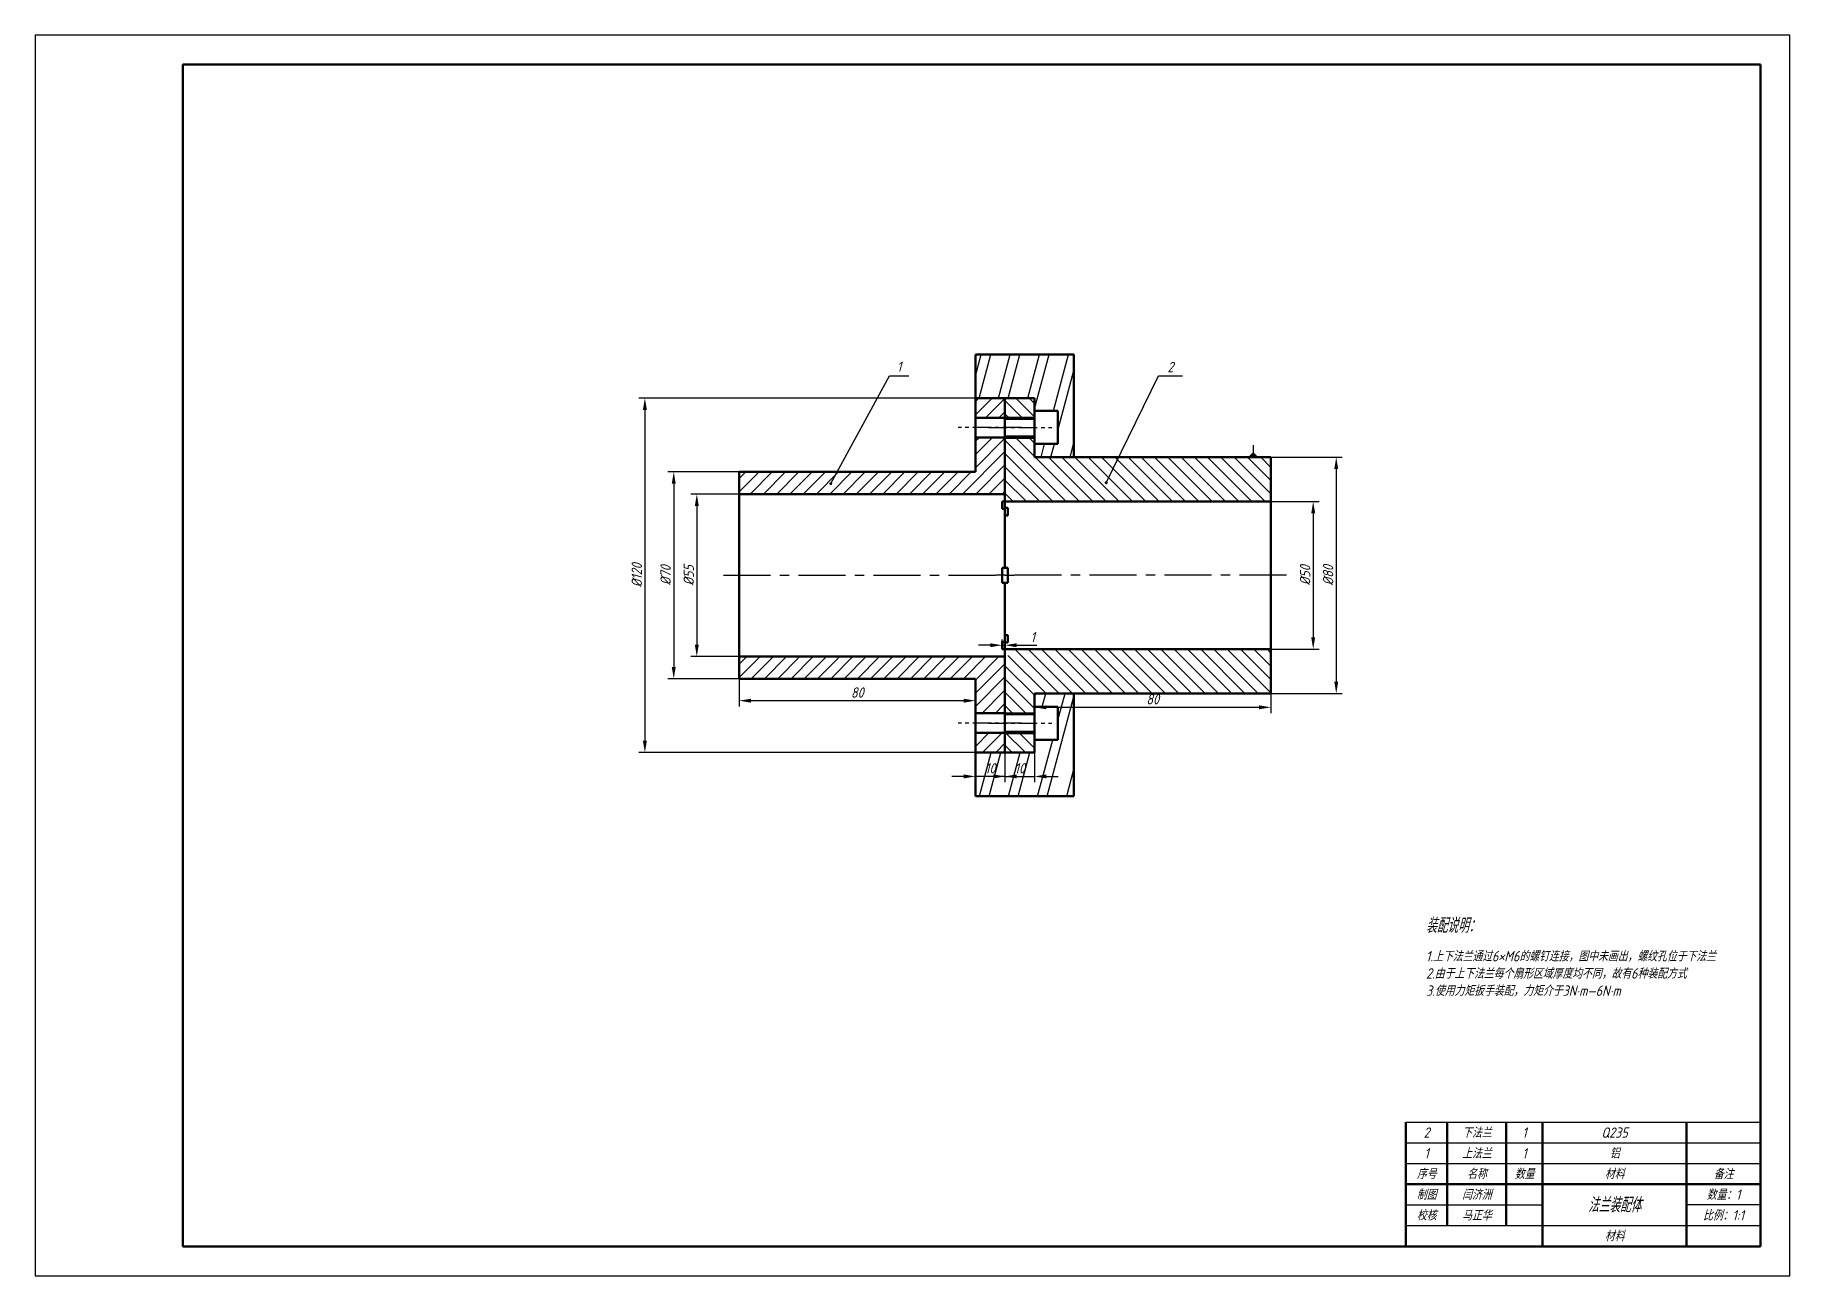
# Model space of a CAD drawing. Header units: millimetres. Extents: x 0 to 594, y 0 to 420.
import ezdxf

# ---------------------------------------------------------------- set-up
doc = ezdxf.new("R2010")
doc.units = ezdxf.units.MM
doc.header["$LTSCALE"] = 0.5
doc.linetypes.add('CENTER', pattern=[50.8, 31.75, -6.35, 6.35, -6.35])
doc.linetypes.add('CENTERX2', pattern=[20.32, 12.7, -2.54, 2.54, -2.54])
for name, color, linetype, lineweight in [('剖面线', 3, 'Continuous', 25), ('尺寸标注', 7, 'Continuous', 25), ('文字标注', 7, 'Continuous', 25), ('点画线', 1, 'CENTER', 25), ('粗实线', 7, 'Continuous', 50), ('细实线', 131, 'Continuous', 25)]:
    doc.layers.add(name, color=color, linetype=linetype, lineweight=lineweight)
doc.styles.add('国标汉字3.5', font='gbeitc.shx', dxfattribs={"height": 3.5, "bigfont": 'gbcbig.shx'})
doc.dimstyles.new('国标尺寸', dxfattribs={"dimtxt": 3.5, "dimasz": 4, "dimexe": 2, "dimexo": 0, "dimgap": 1, "dimtad": 1, "dimtoh": 1, "dimdec": 0, "dimdsep": 46, "dimtxsty": '国标汉字3.5', "dimcen": 3.5, "dimaunit": 1, "dimadec": 0, "dimazin": 1, "dimtfac": 1, "dimtdec": 0, "dimtmove": 0, "dimatfit": 3, "dimfxl": 1, "dimarcsym": 2})

# ---------------------------------------------------------------- blocks, each defined once
blk = doc.blocks.new('*D14')
at = {"layer": 'Defpoints', "color": 0, "transparency": 16777216}
for p in [(418.31, 277.14), (418.31, 197.14), (440.44, 197.14)]:
    blk.add_point(p, dxfattribs=at)
at = {"layer": '尺寸标注', "color": 0, "lineweight": -2, "transparency": 16777216}
for p, q in [((418.31, 277.14), (442.44, 277.14)), ((440.44, 273.14), (440.44, 201.14)), ((418.31, 197.14), (442.44, 197.14))]:
    blk.add_line(p, q, dxfattribs=at)
at = {"layer": '尺寸标注', "color": 0, "transparency": 16777216}
for points in [[(439.78, 273.14), (441.11, 273.14), (440.44, 277.14)], [(439.78, 201.14), (441.11, 201.14), (440.44, 197.14)]]:
    blk.add_solid(points, dxfattribs=at)
at = {"layer": '尺寸标注', "color": 0, "transparency": 16777216, "insert": (437.69, 237.14), "char_height": 3.5, "attachment_point": 5, "rotation": 90, "style": '国标汉字3.5'}
blk.add_mtext('%%C80', dxfattribs=at)
blk = doc.blocks.new('*D15')
at = {"layer": 'Defpoints', "color": 0, "transparency": 16777216}
for p in [(418.31, 262.14), (418.31, 212.14), (432.64, 212.14)]:
    blk.add_point(p, dxfattribs=at)
at = {"layer": '尺寸标注', "color": 0, "lineweight": -2, "transparency": 16777216}
for p, q in [((418.31, 262.14), (434.64, 262.14)), ((432.64, 258.14), (432.64, 216.14)), ((418.31, 212.14), (434.64, 212.14))]:
    blk.add_line(p, q, dxfattribs=at)
at = {"layer": '尺寸标注', "color": 0, "transparency": 16777216}
for points in [[(431.97, 258.14), (433.31, 258.14), (432.64, 262.14)], [(431.97, 216.14), (433.31, 216.14), (432.64, 212.14)]]:
    blk.add_solid(points, dxfattribs=at)
at = {"layer": '尺寸标注', "color": 0, "transparency": 16777216, "insert": (429.89, 237.14), "char_height": 3.5, "attachment_point": 5, "rotation": 90, "style": '国标汉字3.5'}
blk.add_mtext('%%C50', dxfattribs=at)
blk = doc.blocks.new('*D16')
at = {"layer": 'Defpoints', "color": 0, "transparency": 16777216}
for p in [(338.31, 197.14), (418.31, 197.14), (418.31, 192.46)]:
    blk.add_point(p, dxfattribs=at)
at = {"layer": '尺寸标注', "color": 0, "lineweight": -2, "transparency": 16777216}
for p, q in [((338.31, 197.14), (338.31, 190.46)), ((418.31, 197.14), (418.31, 190.46)), ((342.31, 192.46), (414.31, 192.46))]:
    blk.add_line(p, q, dxfattribs=at)
at = {"layer": '尺寸标注', "color": 0, "transparency": 16777216}
for points in [[(342.31, 193.12), (342.31, 191.79), (338.31, 192.46)], [(414.31, 193.12), (414.31, 191.79), (418.31, 192.46)]]:
    blk.add_solid(points, dxfattribs=at)
at = {"layer": '尺寸标注', "color": 0, "transparency": 16777216, "insert": (378.31, 195.21), "char_height": 3.5, "attachment_point": 5, "style": '国标汉字3.5'}
blk.add_mtext('80', dxfattribs=at)
blk = doc.blocks.new('*D17')
at = {"layer": 'Defpoints', "color": 0, "transparency": 16777216}
for p in [(328.31, 177.14), (338.31, 177.14), (338.31, 169.07)]:
    blk.add_point(p, dxfattribs=at)
at = {"layer": '尺寸标注', "color": 0, "lineweight": -2, "transparency": 16777216}
for p, q in [((328.31, 177.14), (328.31, 167.07)), ((338.31, 177.14), (338.31, 167.07)), ((324.31, 169.07), (320.31, 169.07)), ((328.31, 169.07), (338.31, 169.07)), ((342.31, 169.07), (346.31, 169.07))]:
    blk.add_line(p, q, dxfattribs=at)
at = {"layer": '尺寸标注', "color": 0, "transparency": 16777216}
for points in [[(324.31, 169.74), (324.31, 168.4), (328.31, 169.07)], [(342.31, 169.74), (342.31, 168.4), (338.31, 169.07)]]:
    blk.add_solid(points, dxfattribs=at)
at = {"layer": '尺寸标注', "color": 0, "transparency": 16777216, "insert": (333.31, 171.82), "char_height": 3.5, "attachment_point": 5, "style": '国标汉字3.5'}
blk.add_mtext('10', dxfattribs=at)
blk = doc.blocks.new('*D25')
at = {"layer": 'Defpoints', "color": 0, "transparency": 16777216}
for p in [(238.31, 272.14), (216.18, 202.14), (238.31, 202.14)]:
    blk.add_point(p, dxfattribs=at)
at = {"layer": '尺寸标注', "color": 0, "lineweight": -2, "transparency": 16777216}
for p, q in [((238.31, 272.14), (214.18, 272.14)), ((216.18, 268.14), (216.18, 206.14)), ((238.31, 202.14), (214.18, 202.14))]:
    blk.add_line(p, q, dxfattribs=at)
at = {"layer": '尺寸标注', "color": 0, "transparency": 16777216}
for points in [[(215.51, 268.14), (216.85, 268.14), (216.18, 272.14)], [(215.51, 206.14), (216.85, 206.14), (216.18, 202.14)]]:
    blk.add_solid(points, dxfattribs=at)
at = {"layer": '尺寸标注', "color": 0, "transparency": 16777216, "insert": (213.43, 237.14), "char_height": 3.5, "attachment_point": 5, "rotation": 90, "style": '国标汉字3.5'}
blk.add_mtext('%%C70', dxfattribs=at)
blk = doc.blocks.new('*D26')
at = {"layer": 'Defpoints', "color": 0, "transparency": 16777216}
for p in [(238.31, 264.64), (223.99, 209.64), (238.31, 209.64)]:
    blk.add_point(p, dxfattribs=at)
at = {"layer": '尺寸标注', "color": 0, "lineweight": -2, "transparency": 16777216}
for p, q in [((238.31, 264.64), (221.99, 264.64)), ((223.99, 260.64), (223.99, 213.64)), ((238.31, 209.64), (221.99, 209.64))]:
    blk.add_line(p, q, dxfattribs=at)
at = {"layer": '尺寸标注', "color": 0, "transparency": 16777216}
for points in [[(223.32, 260.64), (224.65, 260.64), (223.99, 264.64)], [(223.32, 213.64), (224.65, 213.64), (223.99, 209.64)]]:
    blk.add_solid(points, dxfattribs=at)
at = {"layer": '尺寸标注', "color": 0, "transparency": 16777216, "insert": (221.24, 237.14), "char_height": 3.5, "attachment_point": 5, "rotation": 90, "style": '国标汉字3.5'}
blk.add_mtext('%%C55', dxfattribs=at)
blk = doc.blocks.new('*D27')
at = {"layer": 'Defpoints', "color": 0, "transparency": 16777216}
for p in [(238.31, 202.14), (318.31, 202.14), (238.31, 194.71)]:
    blk.add_point(p, dxfattribs=at)
at = {"layer": '尺寸标注', "color": 0, "lineweight": -2, "transparency": 16777216}
for p, q in [((238.31, 202.14), (238.31, 192.71)), ((318.31, 202.14), (318.31, 192.71)), ((314.31, 194.71), (242.31, 194.71))]:
    blk.add_line(p, q, dxfattribs=at)
at = {"layer": '尺寸标注', "color": 0, "transparency": 16777216}
for points in [[(242.31, 195.37), (242.31, 194.04), (238.31, 194.71)], [(314.31, 195.37), (314.31, 194.04), (318.31, 194.71)]]:
    blk.add_solid(points, dxfattribs=at)
at = {"layer": '尺寸标注', "color": 0, "transparency": 16777216, "insert": (278.31, 197.46), "char_height": 3.5, "attachment_point": 5, "style": '国标汉字3.5'}
blk.add_mtext('80', dxfattribs=at)
blk = doc.blocks.new('*D28')
at = {"layer": 'Defpoints', "color": 0, "transparency": 16777216}
for p in [(327.31, 213.42), (328.31, 213.47), (328.31, 213.42)]:
    blk.add_point(p, dxfattribs=at)
at = {"layer": '尺寸标注', "color": 0, "lineweight": -2, "transparency": 16777216}
for p, q in [((327.31, 213.42), (327.31, 215.47)), ((328.31, 213.42), (328.31, 215.47)), ((323.31, 213.47), (319.31, 213.47)), ((327.31, 213.47), (328.31, 213.47)), ((332.31, 213.47), (339.04, 213.47))]:
    blk.add_line(p, q, dxfattribs=at)
at = {"layer": '尺寸标注', "color": 0, "transparency": 16777216}
for points in [[(323.31, 214.14), (323.31, 212.81), (327.31, 213.47)], [(332.31, 214.14), (332.31, 212.81), (328.31, 213.47)]]:
    blk.add_solid(points, dxfattribs=at)
at = {"layer": '尺寸标注', "color": 0, "transparency": 16777216, "insert": (337.68, 216.22), "char_height": 3.5, "attachment_point": 5, "style": '国标汉字3.5'}
blk.add_mtext('1', dxfattribs=at)
blk = doc.blocks.new('*D29')
at = {"layer": 'Defpoints', "color": 0, "transparency": 16777216}
for p in [(318.31, 177.14), (328.31, 177.14), (318.31, 169.07)]:
    blk.add_point(p, dxfattribs=at)
at = {"layer": '尺寸标注', "color": 0, "lineweight": -2, "transparency": 16777216}
for p, q in [((318.31, 177.14), (318.31, 167.07)), ((328.31, 177.14), (328.31, 167.07)), ((314.31, 169.07), (310.31, 169.07)), ((328.31, 169.07), (318.31, 169.07)), ((332.31, 169.07), (336.31, 169.07))]:
    blk.add_line(p, q, dxfattribs=at)
at = {"layer": '尺寸标注', "color": 0, "transparency": 16777216}
for points in [[(314.31, 169.74), (314.31, 168.4), (318.31, 169.07)], [(332.31, 169.74), (332.31, 168.4), (328.31, 169.07)]]:
    blk.add_solid(points, dxfattribs=at)
at = {"layer": '尺寸标注', "color": 0, "transparency": 16777216, "insert": (323.31, 171.82), "char_height": 3.5, "attachment_point": 5, "style": '国标汉字3.5'}
blk.add_mtext('10', dxfattribs=at)
blk = doc.blocks.new('*D30')
at = {"layer": 'Defpoints', "color": 0, "transparency": 16777216}
for p in [(318.31, 297.14), (206.42, 177.14), (318.31, 177.14)]:
    blk.add_point(p, dxfattribs=at)
at = {"layer": '尺寸标注', "color": 0, "lineweight": -2, "transparency": 16777216}
for p, q in [((318.31, 297.14), (204.42, 297.14)), ((206.42, 293.14), (206.42, 181.14)), ((318.31, 177.14), (204.42, 177.14))]:
    blk.add_line(p, q, dxfattribs=at)
at = {"layer": '尺寸标注', "color": 0, "transparency": 16777216}
for points in [[(205.75, 293.14), (207.08, 293.14), (206.42, 297.14)], [(205.75, 181.14), (207.08, 181.14), (206.42, 177.14)]]:
    blk.add_solid(points, dxfattribs=at)
at = {"layer": '尺寸标注', "color": 0, "transparency": 16777216, "insert": (203.67, 237.14), "char_height": 3.5, "attachment_point": 5, "rotation": 90, "style": '国标汉字3.5'}
blk.add_mtext('%%C120', dxfattribs=at)

msp = doc.modelspace()

# ---------------------------------------------------------------- hatches: boundary and pattern name
at = {"layer": '剖面线'}
h = msp.add_hatch(dxfattribs=at)
h.set_pattern_fill('ANSI32', color=256, angle=30)
h.paths.add_polyline_path([(351.66, 311.87), (318.31, 311.87), (318.31, 297.14), (328.31, 297.14), (338.31, 297.14), (338.31, 292.77), (346.23, 292.77), (346.23, 281.7), (338.31, 281.7), (338.31, 277.14), (351.66, 277.14)])
h = msp.add_hatch(dxfattribs=at)
h.set_pattern_fill('ANSI31', color=256)
h.set_pattern_definition([(45, (291.3264, 48.9958), (-2.245064, 2.245064), [])])
h.paths.add_polyline_path([(328.31, 290.44), (328.31, 297.14), (318.31, 297.14), (318.31, 290.44)])
h.paths.add_polyline_path([(318.31, 272.14), (238.31, 272.14), (238.31, 264.64), (328.31, 264.64), (328.31, 283.84), (318.31, 283.84)])
h.paths.add_polyline_path([(318.31, 202.14), (318.31, 190.14), (328.31, 190.14), (328.31, 209.64), (238.31, 209.64), (238.31, 202.14)])
h.paths.add_polyline_path([(318.31, 184.14), (318.31, 177.14), (328.31, 177.14), (328.31, 184.14)])
h = msp.add_hatch(dxfattribs=at)
h.set_pattern_fill('ANSI31', color=256, angle=90)
h.set_pattern_definition([(135, (104.1867, 48.9958), (-2.245064, -2.245064), [])])
h.paths.add_polyline_path([(418.31, 277.14), (328.31, 277.14), (328.31, 262.14), (418.31, 262.14), (418.31, 264.64)])
h.paths.add_polyline_path([(338.31, 284.14), (328.31, 284.14), (328.31, 277.14), (338.31, 277.14)])
h.paths.add_polyline_path([(338.31, 297.14), (328.31, 297.14), (328.31, 290.14), (338.31, 290.14)])
h.paths.add_polyline_path([(418.31, 209.64), (418.31, 212.14), (329.31, 212.14), (329.31, 209.64), (328.31, 209.64), (328.31, 197.14), (418.31, 197.14)])
h.paths.add_polyline_path([(338.31, 197.14), (328.31, 197.14), (328.31, 190.14), (338.31, 190.14)])
h.paths.add_polyline_path([(338.31, 184.14), (328.31, 184.14), (328.31, 177.14), (338.31, 177.14)])
h = msp.add_hatch(dxfattribs=at)
h.set_pattern_fill('ANSI32', color=256, angle=30)
h.paths.add_polyline_path([(351.66, 162.4), (318.31, 162.4), (318.31, 177.14), (328.31, 177.14), (338.31, 177.14), (338.31, 181.51), (346.23, 181.51), (346.23, 192.58), (338.31, 192.58), (338.31, 197.14), (351.66, 197.14)])
at = {"layer": '尺寸标注'}
h = msp.add_hatch(color=256, dxfattribs=at)
h.dxf.hatch_style = 1
h.paths.add_polyline_path([(410.82, 277.14), (413.77, 277.14), (412.31, 278.63)])

# ---------------------------------------------------------------- linework, layer by layer
for p, q in [((412.31, 281.14), (412.31, 278.63)), ((412.31, 278.63), (410.82, 277.14)), ((410.82, 277.14), (413.77, 277.14)), ((412.31, 278.63), (413.77, 277.14))]:
    msp.add_line(p, q, dxfattribs=at)
at = {"layer": '点画线', "linetype": 'CENTERX2'}
for p, q in [((333.89, 287.14), (312.47, 287.14)), ((322.74, 287.14), (344.16, 287.14)), ((333.89, 187.14), (312.47, 187.14)), ((322.74, 187.14), (344.16, 187.14))]:
    msp.add_line(p, q, dxfattribs=at)
at = {"layer": '点画线'}
for p, q in [((233.02, 237.14), (332.02, 237.14)), ((423.6, 237.14), (324.6, 237.14))]:
    msp.add_line(p, q, dxfattribs=at)
at = {"layer": '粗实线'}
for p, q in [((584, 410), (50, 410)), ((50, 410), (50, 10)), ((584, 10), (584, 410)), ((318.31, 297.14), (318.31, 311.87)), ((318.31, 311.87), (351.66, 311.87)), ((351.66, 311.87), (351.66, 277.14)), ((328.31, 297.14), (318.31, 297.14)), ((318.31, 297.14), (318.31, 272.14)), ((328.31, 239.64), (328.31, 297.14)), ((328.31, 297.14), (338.31, 297.14)), ((328.31, 239.64), (328.31, 297.14)), ((338.31, 297.14), (338.31, 277.14)), ((346.23, 292.77), (338.31, 292.77)), ((346.23, 281.7), (346.23, 292.77)), ((328.31, 290.44), (318.31, 290.44)), ((318.31, 290.14), (318.31, 284.14)), ((328.31, 287.14), (328.31, 290.14)), ((328.31, 290.14), (338.31, 290.14)), ((328.31, 287.14), (328.31, 290.14)), ((328.31, 239.64), (328.31, 287.14)), ((328.31, 239.64), (328.31, 287.14)), ((338.31, 290.14), (338.31, 284.14)), ((318.31, 283.84), (328.31, 283.84)), ((338.31, 284.14), (328.31, 284.14)), ((338.31, 281.7), (338.31, 281.7)), ((338.31, 281.7), (346.23, 281.7)), ((338.31, 277.14), (418.31, 277.14)), ((418.31, 277.14), (418.31, 264.64)), ((318.31, 272.14), (238.31, 272.14)), ((238.31, 272.14), (238.31, 264.64)), ((238.31, 264.64), (328.31, 264.64)), ((238.31, 264.64), (238.31, 237.14)), ((328.31, 262.1), (327.31, 262.1)), ((327.31, 262.1), (327.31, 259.6)), ((418.31, 262.14), (328.31, 262.14)), ((418.31, 264.64), (418.31, 237.14)), ((327.31, 259.6), (328.31, 259.6)), ((328.31, 259.93), (329.31, 259.93)), ((329.31, 257.43), (328.31, 257.43)), ((329.31, 259.93), (329.31, 257.43)), ((328.31, 239.64), (327.31, 239.64)), ((327.31, 239.64), (327.31, 237.14)), ((328.31, 239.64), (329.31, 239.64)), ((329.31, 239.64), (329.31, 237.14)), ((238.31, 209.64), (238.31, 237.14)), ((327.31, 234.64), (327.31, 237.14)), ((328.31, 234.64), (327.31, 234.64)), ((328.31, 234.64), (328.31, 177.14)), ((328.31, 234.64), (328.31, 187.14)), ((328.31, 234.64), (329.31, 234.64)), ((328.31, 234.64), (328.31, 177.14)), ((328.31, 234.64), (328.31, 187.14)), ((329.31, 234.64), (329.31, 237.14)), ((418.31, 209.64), (418.31, 237.14)), ((327.31, 212.17), (327.31, 214.67)), ((327.31, 214.67), (328.31, 214.67)), ((328.31, 216.85), (329.31, 216.85)), ((329.31, 214.35), (328.31, 214.35)), ((329.31, 216.85), (329.31, 214.35)), ((238.31, 202.14), (238.31, 209.64)), ((238.31, 209.64), (328.31, 209.64)), ((328.31, 212.17), (327.31, 212.17)), ((418.31, 212.14), (328.31, 212.14)), ((418.31, 197.14), (418.31, 209.64)), ((318.31, 202.14), (238.31, 202.14)), ((318.31, 177.14), (318.31, 202.14)), ((338.31, 177.14), (338.31, 197.14)), ((338.31, 197.14), (418.31, 197.14)), ((351.66, 162.4), (351.66, 197.14)), ((318.31, 184.14), (318.31, 190.14)), ((318.34, 190.44), (328.34, 190.44)), ((338.31, 190.14), (328.31, 190.14)), ((338.31, 192.58), (346.23, 192.58)), ((338.31, 184.14), (338.31, 190.14)), ((346.23, 192.58), (346.23, 181.51)), ((328.31, 187.14), (328.31, 184.14)), ((328.31, 187.14), (328.31, 184.14)), ((328.31, 183.84), (318.31, 183.84)), ((328.31, 184.14), (338.31, 184.14)), ((346.23, 181.51), (338.31, 181.51)), ((328.31, 177.14), (318.31, 177.14)), ((318.31, 177.14), (318.31, 162.4)), ((328.31, 177.14), (338.31, 177.14)), ((318.31, 162.4), (351.66, 162.4)), ((464, 45), (464, 52)), ((478, 45), (478, 52)), ((498, 45), (498, 52)), ((510.29, 45), (510.29, 52)), ((559, 45), (559, 52)), ((464, 31), (464, 45)), ((478, 31), (478, 45)), ((498, 31), (498, 45)), ((510.29, 31), (510.29, 45)), ((559, 31), (559, 45)), ((584, 31), (464, 31)), ((464, 31), (464, 10)), ((478, 31), (478, 17)), ((498, 31), (498, 17)), ((510.29, 31), (510.29, 10)), ((559, 31), (559, 10)), ((584, 10), (584, 31)), ((50, 10), (584, 10))]:
    msp.add_line(p, q, dxfattribs=at)
at = {"layer": '细实线'}
for p, q in [((594, 420), (0, 420)), ((0, 420), (0, 0)), ((594, 0), (594, 420)), ((328.3, 290.63), (338.31, 290.63)), ((328.3, 283.57), (338.31, 283.57)), ((328.3, 190.63), (338.31, 190.63)), ((328.3, 183.57), (338.31, 183.57)), ((464, 52), (584, 52)), ((464, 45), (584, 45)), ((464, 38), (584, 38)), ((464, 24), (510, 24)), ((584, 24), (559, 24)), ((584, 17), (464, 17)), ((0, 0), (594, 0))]:
    msp.add_line(p, q, dxfattribs=at)

# ---------------------------------------------------------------- texts
at = {"layer": '文字标注', "style": '国标汉字3.5'}
for s, width, insert, char_height, attachment_point in [('1', 6.4922, (292.49, 307.76), 3.5, 5), ('2', 8.1438, (384.32, 307.65), 3.5, 5), ('装配说明：', 45.6743, (470.81, 121.12), 5, 1), ('1.上下法兰通过6×M6的螺钉连接，图中未画出，螺纹孔位于下法兰\\P2.由于上下法兰每个扇形区域厚度均不同，故有6种装配方式\\P3.使用力矩扳手装配，力矩介于3N·m—6N·m', 93.7915, (470.81, 109.96), 3.5, 1), ('2', 14, (471, 48.5), 3.5, 5), ('下法兰', 20, (488, 48.5), 3.5, 5), ('1', 12.2872, (504.14, 48.5), 3.5, 5), ('Q235', 48.7128, (534.64, 48.5), 3.5, 5), ('1', 14, (471, 41.5), 3.5, 5), ('上法兰', 20, (488, 41.5), 3.5, 5), ('1', 12.2872, (504.14, 41.5), 3.5, 5), ('铝', 48.7128, (534.64, 41.5), 3.5, 5), ('序号', 14, (471, 34.5), 3.5, 5), ('名称', 20, (488, 34.5), 3.5, 5), ('数量', 12.2872, (504.14, 34.5), 3.5, 5), ('材料', 48.7128, (534.64, 34.5), 3.5, 5), ('备注', 25, (571.5, 34.5), 3.5, 5), ('\\pxqc;制图', 14, (471, 27.5), 3.5, 5), ('闫济洲', 20, (488, 27.5), 3.5, 5), ('法兰装配体', 48.7128, (534.64, 24), 5, 5), ('数量：1', 25, (571.5, 27.5), 3.5, 5), ('校核', 14, (471, 20.5), 3.5, 5), ('马正华', 20, (488, 20.5), 3.5, 5), ('比例：1:1', 25, (571.5, 20.5), 3.5, 5), ('材料', 48.7128, (534.64, 13.5), 3.5, 5)]:
    msp.add_mtext_dynamic_manual_height_columns(s, width=width, gutter_width=17.5, heights=[0], dxfattribs=dict(at, insert=insert, char_height=char_height, attachment_point=attachment_point))

# ---------------------------------------------------------------- dimensions: what is measured, and where the dimension line sits
at = {"layer": '尺寸标注'}
for base, p1, p2, picture, middle in [((206.42, 177.14), (318.31, 297.14), (318.31, 177.14), '*D30', (203.67, 237.14)), ((440.44, 197.14), (418.31, 277.14), (418.31, 197.14), '*D14', (437.69, 237.14)), ((216.18, 202.14), (238.31, 272.14), (238.31, 202.14), '*D25', (213.43, 237.14)), ((223.99, 209.64), (238.31, 264.64), (238.31, 209.64), '*D26', (221.24, 237.14)), ((432.64, 212.14), (418.31, 262.14), (418.31, 212.14), '*D15', (429.89, 237.14))]:
    dim = msp.add_linear_dim(base=base, p1=p1, p2=p2, angle=90, text='%%C<>', dimstyle='国标尺寸', dxfattribs=at)
    dim.commit()
    dim.dimension.update_dxf_attribs({"geometry": picture, "text_midpoint": middle})
for base, p1, p2, picture, middle in [((328.31, 213.47), (327.31, 213.42), (328.31, 213.42), '*D28', (337.68, 216.22)), ((238.31, 194.71), (318.31, 202.14), (238.31, 202.14), '*D27', (278.31, 197.46)), ((318.31, 169.07), (328.31, 177.14), (318.31, 177.14), '*D29', (323.31, 171.82))]:
    dim = msp.add_linear_dim(base=base, p1=p1, p2=p2, angle=180, dimstyle='国标尺寸', dxfattribs=at)
    dim.commit()
    dim.dimension.update_dxf_attribs({"geometry": picture, "text_midpoint": middle})
dim = msp.add_linear_dim(base=(418.31, 192.46), p1=(338.31, 197.14), p2=(418.31, 197.14), dimstyle='国标尺寸', dxfattribs=at)
dim.commit()
dim.dimension.update_dxf_attribs({"geometry": '*D16', "text_midpoint": (378.31, 192.46), "dimtype": 160})
dim = msp.add_linear_dim(base=(338.31, 169.07), p1=(328.31, 177.14), p2=(338.31, 177.14), dimstyle='国标尺寸', dxfattribs=at)
dim.commit()
dim.dimension.update_dxf_attribs({"geometry": '*D17', "text_midpoint": (333.31, 171.82)})

# ---------------------------------------------------------------- leaders
at = {"layer": '文字标注'}
for points, override in [([(269.33, 268.17), (289.24, 304.63), (295.78, 304.63)], {"dimscale": 1, "dimgap": 1, "dimtad": 0, "dimldrblk": 'DotSmall'}), ([(362.56, 268.47), (380.25, 304.63), (388.39, 304.63)], {"dimgap": 1, "dimtad": 0, "dimldrblk": 'DotSmall'})]:
    msp.add_leader(points, dimstyle='国标尺寸', override=override, dxfattribs=at)

doc.saveas('drawing.dxf')
